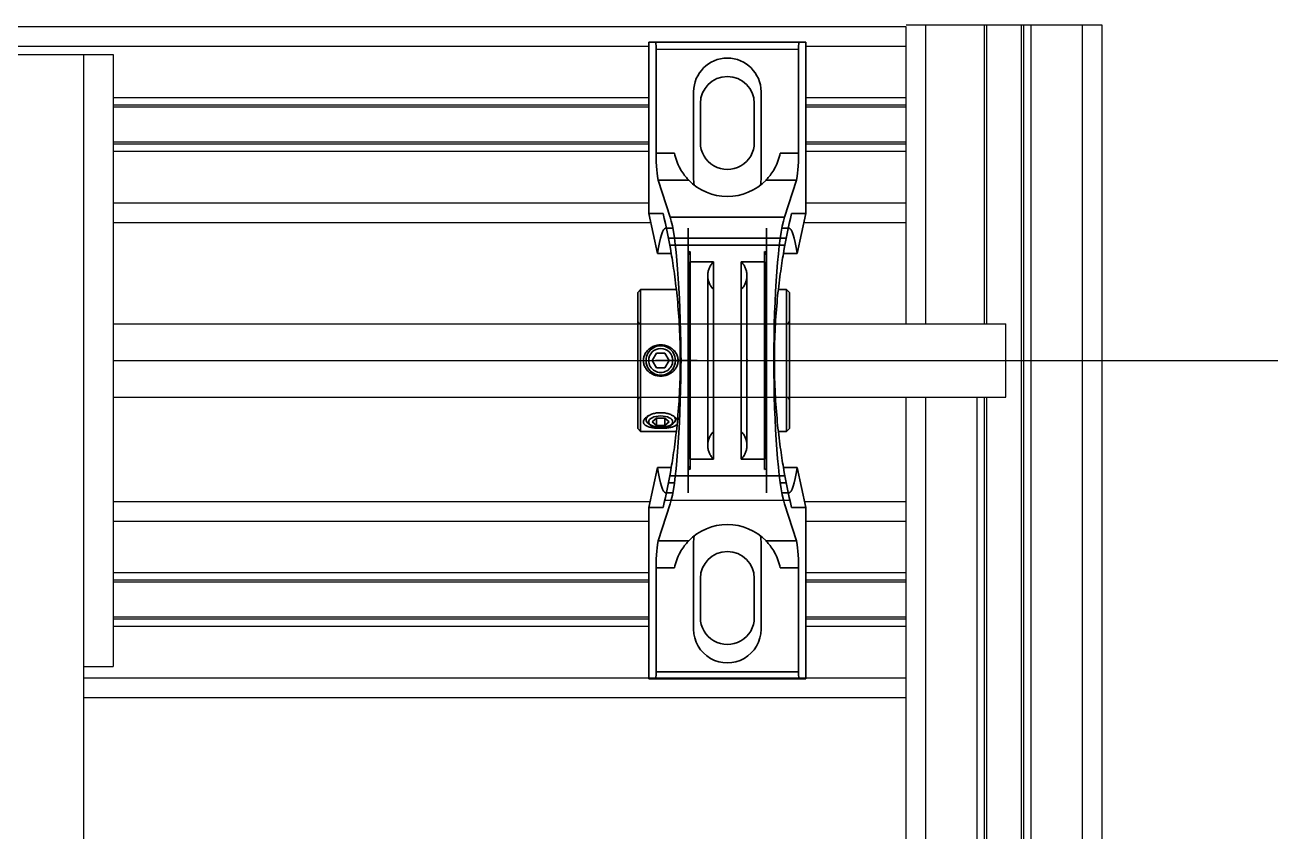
# Model space of a CAD drawing. Header units: millimetres. Extents: x -29 to 3384, y -388 to 1226.
# Drawn here: x 1629 to 1884.7, y 864.4 to 1029.2 of the extents above; entities that cross this region are included whole.
import ezdxf

# ---------------------------------------------------------------- set-up
doc = ezdxf.new("R2010")
doc.units = ezdxf.units.MM
doc.linetypes.add('phl_thick', pattern=[0])
doc.layers.add('Kontury', color=7, linetype='Continuous', lineweight=35)
doc.layers.add('projection', color=7, linetype='Continuous')

msp = doc.modelspace()

# ---------------------------------------------------------------- linework, layer by layer
for p, q in [((1808.83365, 1028.81016), (1592.99575, 1028.81016)), ((1848.83365, 1029.16563), (1808.83365, 1029.16563)), ((1808.83365, 968.17802), (1808.83365, 1028.81016)), ((1812.83365, 968.17802), (1812.83365, 1029.16563)), ((1824.83365, 968.17802), (1824.83365, 1029.16563)), ((1825.27604, 968.17802), (1825.27604, 1029.16563)), ((1832.39126, 953.17802), (1832.39126, 1029.16563)), ((1832.83365, 953.17802), (1832.83365, 1029.16563)), ((1834.33365, 953.17802), (1834.33365, 1029.16563)), ((1756.32235, 1024.81016), (1592.99575, 1024.81016)), ((1618.95841, 1023.17802), (1632.95841, 1023.17802)), ((1624.95841, 1023.17802), (1640.95841, 1023.17802)), ((1632.95841, 1023.17802), (1646.95841, 1023.17802)), ((1640.95841, 751.11802), (1640.95841, 1023.17802)), ((1646.95841, 1023.17802), (1646.95841, 898.17802)), ((1757.79501, 1024.21565), (1786.8497, 1024.21565)), ((1808.83365, 1024.81016), (1788.32235, 1024.81016)), ((1756.32235, 1014.31016), (1646.95841, 1014.31016)), ((1808.83365, 1014.31016), (1788.32235, 1014.31016)), ((1756.32235, 1012.81016), (1646.95841, 1012.81016)), ((1756.32235, 1012.36777), (1646.95841, 1012.36777)), ((1808.83365, 1012.81016), (1788.32235, 1012.81016)), ((1808.83365, 1012.36777), (1788.32235, 1012.36777)), ((1756.32235, 1005.25255), (1646.95841, 1005.25255)), ((1808.83365, 1005.25255), (1788.32235, 1005.25255)), ((1756.32235, 1004.81016), (1646.95841, 1004.81016)), ((1756.32235, 1003.31016), (1646.95841, 1003.31016)), ((1808.83365, 1004.81016), (1788.32235, 1004.81016)), ((1808.83365, 1003.31016), (1788.32235, 1003.31016)), ((1756.32235, 992.81016), (1646.95841, 992.81016)), ((1808.83365, 992.81016), (1788.32235, 992.81016)), ((1756.72721, 988.81016), (1646.95841, 988.81016)), ((1808.83365, 988.81016), (1787.91749, 988.81016)), ((1646.95841, 968.17802), (1829.18911, 968.17802)), ((1829.18911, 953.17802), (1829.18911, 968.17802)), ((1646.95841, 960.67802), (1884.72175, 960.67802)), ((1646.95841, 953.17802), (1829.18911, 953.17802)), ((1808.83365, 829.78623), (1808.83365, 953.17802)), ((1756.57208, 931.81016), (1646.95841, 931.81016)), ((1808.83365, 931.81016), (1788.07262, 931.81016)), ((1756.32235, 927.81016), (1646.95841, 927.81016)), ((1808.83365, 927.81016), (1788.32235, 927.81016)), ((1756.32235, 917.31016), (1646.95841, 917.31016)), ((1756.32235, 915.81016), (1646.95841, 915.81016)), ((1808.83365, 917.31016), (1788.32235, 917.31016)), ((1808.83365, 915.81016), (1788.32235, 915.81016)), ((1756.32235, 915.36777), (1646.95841, 915.36777)), ((1808.83365, 915.36777), (1788.32235, 915.36777)), ((1756.32235, 908.25255), (1646.95841, 908.25255)), ((1808.83365, 908.25255), (1788.32235, 908.25255)), ((1756.32235, 907.81016), (1646.95841, 907.81016)), ((1756.32235, 906.31016), (1646.95841, 906.31016)), ((1808.83365, 907.81016), (1788.32235, 907.81016)), ((1808.83365, 906.31016), (1788.32235, 906.31016)), ((1640.95841, 898.17802), (1646.95841, 898.17802)), ((1808.83365, 895.81016), (1640.95841, 895.81016)), ((1808.83365, 891.81016), (1640.95841, 891.81016))]:
    msp.add_line(p, q)
at = {"layer": 'Kontury'}
for p, q in [((1757.64774, 1025.66565), (1756.32235, 1025.66565)), ((1756.32235, 990.66565), (1756.32235, 1025.66565)), ((1786.99696, 1025.66565), (1757.64774, 1025.66565)), ((1788.32235, 1025.66565), (1786.99696, 1025.66565)), ((1788.32235, 1025.66565), (1788.32235, 990.66565)), ((1757.79501, 1003.03585), (1757.79501, 1024.21565)), ((1786.8497, 1024.21565), (1786.8497, 1003.03585)), ((1765.44735, 1015.54065), (1765.44735, 1015.54065)), ((1765.44735, 997.54065), (1765.44735, 1015.54065)), ((1779.19735, 1015.54065), (1779.19735, 1015.54065)), ((1779.19735, 997.54065), (1779.19735, 1015.54065)), ((1766.82235, 1005.16565), (1766.82235, 1013.16565)), ((1766.82235, 1013.16565), (1766.82235, 1013.16565)), ((1777.82235, 1013.16565), (1777.82235, 1005.16565)), ((1777.82235, 1013.16565), (1777.82235, 1013.16565)), ((1766.82235, 1005.16565), (1766.82235, 1005.16565)), ((1777.82235, 1005.16565), (1777.82235, 1005.16565)), ((1761.53051, 1003.03585), (1757.79501, 1003.03585)), ((1761.62099, 1002.62022), (1761.53051, 1003.03585)), ((1761.72861, 1002.20401), (1761.62099, 1002.62022)), ((1783.02371, 1002.62022), (1782.91609, 1002.20401)), ((1783.1142, 1003.03585), (1783.02371, 1002.62022)), ((1786.8497, 1003.03585), (1783.1142, 1003.03585)), ((1761.85278, 1001.79103), (1761.72861, 1002.20401)), ((1761.99258, 1001.38489), (1761.85278, 1001.79103)), ((1762.14627, 1000.98876), (1761.99258, 1001.38489)), ((1762.31202, 1000.60571), (1762.14627, 1000.98876)), ((1762.48777, 1000.23822), (1762.31202, 1000.60571)), ((1762.67089, 999.88847), (1762.48777, 1000.23822)), ((1782.15694, 1000.23822), (1781.97382, 999.88847)), ((1782.33268, 1000.60571), (1782.15694, 1000.23822)), ((1782.49843, 1000.98876), (1782.33268, 1000.60571)), ((1782.65212, 1001.38489), (1782.49843, 1000.98876)), ((1782.79192, 1001.79103), (1782.65212, 1001.38489)), ((1782.91609, 1002.20401), (1782.79192, 1001.79103)), ((1760.64197, 989.94476), (1758.20694, 997.50429)), ((1764.42909, 997.50429), (1758.20694, 997.50429)), ((1762.85866, 999.55864), (1762.67089, 999.88847)), ((1763.04813, 999.25059), (1762.85866, 999.55864)), ((1763.23612, 998.96563), (1763.04813, 999.25059)), ((1763.42163, 998.70213), (1763.23612, 998.96563)), ((1763.60868, 998.4522), (1763.42163, 998.70213)), ((1763.79382, 998.21841), (1763.60868, 998.4522)), ((1763.9729, 998.00423), (1763.79382, 998.21841)), ((1764.14143, 997.81228), (1763.9729, 998.00423)), ((1764.29493, 997.64498), (1764.14143, 997.81228)), ((1764.42901, 997.50435), (1764.29493, 997.64498)), ((1765.44735, 997.54065), (1765.44735, 997.54065)), ((1779.19735, 997.54065), (1779.19735, 997.54065)), ((1780.34978, 997.64498), (1780.21561, 997.50429)), ((1786.43777, 997.50429), (1780.21561, 997.50429)), ((1780.50327, 997.81228), (1780.34978, 997.64498)), ((1780.67181, 998.00419), (1780.50327, 997.81228)), ((1780.85088, 998.21841), (1780.67181, 998.00419)), ((1781.03602, 998.4522), (1780.85088, 998.21841)), ((1781.22308, 998.70213), (1781.03602, 998.4522)), ((1781.40858, 998.96563), (1781.22308, 998.70213)), ((1781.59658, 999.25059), (1781.40858, 998.96563)), ((1781.78604, 999.55864), (1781.59658, 999.25059)), ((1781.97382, 999.88847), (1781.78604, 999.55864)), ((1786.43777, 997.50429), (1784.00273, 989.94476)), ((1756.32235, 990.66565), (1758.09628, 982.53565)), ((1759.21346, 990.66565), (1756.32235, 990.66565)), ((1784.00273, 989.94476), (1760.64197, 989.94476)), ((1788.32235, 990.66565), (1785.43125, 990.66565)), ((1786.54842, 982.53565), (1788.32235, 990.66565)), ((1759.70438, 987.66565), (1761.18834, 987.66565)), ((1764.32235, 987.66565), (1764.32235, 933.66565)), ((1780.32235, 933.66565), (1780.32235, 987.66565)), ((1783.45636, 987.66565), (1784.94032, 987.66565)), ((1784.34884, 985.66565), (1760.29586, 985.66565)), ((1760.86954, 982.53565), (1758.09628, 982.53565)), ((1784.07323, 984.21565), (1760.57147, 984.21565)), ((1760.94962, 982.06116), (1760.86954, 982.53563)), ((1764.71312, 938.43168), (1764.71312, 982.89963)), ((1764.71312, 938.43168), (1764.71312, 982.89963)), ((1779.93158, 938.43168), (1779.93158, 982.89963)), ((1779.93158, 982.89963), (1779.93158, 938.43168)), ((1783.77516, 982.53563), (1783.69509, 982.06116)), ((1786.54842, 982.53565), (1783.77516, 982.53565)), ((1761.0304, 981.57129), (1760.94962, 982.06116)), ((1761.11152, 981.06716), (1761.0304, 981.57129)), ((1761.19262, 980.55001), (1761.11152, 981.06716)), ((1761.27336, 980.0212), (1761.19262, 980.55001)), ((1761.3536, 979.48059), (1761.27336, 980.0212)), ((1764.32235, 960.66565), (1764.32235, 981.71203)), ((1764.57235, 980.82251), (1769.49392, 980.82251)), ((1764.57235, 940.5088), (1764.57235, 980.82251)), ((1768.66318, 979.60976), (1768.59246, 979.43905)), ((1768.7417, 979.77703), (1768.66318, 979.60976)), ((1768.82786, 979.9405), (1768.7417, 979.77703)), ((1768.92148, 980.09981), (1768.82786, 979.9405)), ((1769.02236, 980.25462), (1768.92148, 980.09981)), ((1769.13028, 980.40462), (1769.02236, 980.25462)), ((1769.24502, 980.54947), (1769.13028, 980.40462)), ((1769.36632, 980.68886), (1769.24502, 980.54947)), ((1769.49392, 980.82251), (1769.36632, 980.68886)), ((1769.49392, 940.5088), (1769.49392, 980.82251)), ((1769.49392, 940.5088), (1769.49392, 980.82251)), ((1775.15078, 980.82251), (1775.15078, 940.5088)), ((1775.15078, 980.82251), (1780.07235, 980.82251)), ((1775.27839, 980.68886), (1775.15078, 980.82251)), ((1775.15078, 940.5088), (1775.15078, 980.82251)), ((1775.39969, 980.54947), (1775.27839, 980.68886)), ((1775.51442, 980.40462), (1775.39969, 980.54947)), ((1775.62234, 980.25462), (1775.51442, 980.40462)), ((1775.72322, 980.09981), (1775.62234, 980.25462)), ((1775.81684, 979.9405), (1775.72322, 980.09981)), ((1775.903, 979.77703), (1775.81684, 979.9405)), ((1775.98153, 979.60976), (1775.903, 979.77703)), ((1776.05224, 979.43905), (1775.98153, 979.60976)), ((1780.07235, 980.82251), (1780.07235, 940.5088)), ((1780.32235, 981.71203), (1780.32235, 960.66565)), ((1783.37134, 980.0212), (1783.2911, 979.48059)), ((1783.45208, 980.55001), (1783.37134, 980.0212)), ((1783.53319, 981.06716), (1783.45208, 980.55001)), ((1783.61431, 981.57129), (1783.53319, 981.06716)), ((1783.69509, 982.06116), (1783.61431, 981.57129)), ((1761.43425, 978.92072), (1761.3536, 979.48059)), ((1761.51515, 978.34088), (1761.43425, 978.92072)), ((1761.59597, 977.74166), (1761.51515, 978.34088)), ((1761.67634, 977.12374), (1761.59597, 977.74166)), ((1761.7559, 976.48789), (1761.67634, 977.12374)), ((1768.32662, 978.17881), (1768.32235, 977.99408)), ((1768.32235, 977.99408), (1768.32662, 977.80935)), ((1768.32235, 977.99408), (1768.32235, 943.33723)), ((1768.32235, 977.99408), (1768.32235, 943.33723)), ((1768.33941, 978.36315), (1768.32662, 978.17881)), ((1768.32662, 977.80935), (1768.33941, 977.62501)), ((1768.36071, 978.5467), (1768.33941, 978.36315)), ((1768.33941, 977.62501), (1768.36071, 977.44146)), ((1768.39046, 978.72908), (1768.36071, 978.5467)), ((1768.36071, 977.44146), (1768.39046, 977.25908)), ((1768.4286, 978.90988), (1768.39046, 978.72908)), ((1768.39046, 977.25908), (1768.4286, 977.07828)), ((1768.47505, 979.08873), (1768.4286, 978.90988)), ((1768.4286, 977.07828), (1768.47505, 976.89943)), ((1768.52971, 979.26524), (1768.47505, 979.08873)), ((1768.59246, 979.43905), (1768.52971, 979.26524)), ((1776.11499, 979.26524), (1776.05224, 979.43905)), ((1776.16965, 979.08873), (1776.11499, 979.26524)), ((1776.2161, 978.90988), (1776.16965, 979.08873)), ((1776.16965, 976.89943), (1776.2161, 977.07828)), ((1776.25424, 978.72908), (1776.2161, 978.90988)), ((1776.2161, 977.07828), (1776.25424, 977.25908)), ((1776.28399, 978.5467), (1776.25424, 978.72908)), ((1776.25424, 977.25908), (1776.28399, 977.44146)), ((1776.30529, 978.36315), (1776.28399, 978.5467)), ((1776.28399, 977.44146), (1776.30529, 977.62501)), ((1776.31808, 978.17881), (1776.30529, 978.36315)), ((1776.30529, 977.62501), (1776.31808, 977.80935)), ((1776.32235, 977.99408), (1776.31808, 978.17881)), ((1776.31808, 977.80935), (1776.32235, 977.99408)), ((1776.32235, 943.33723), (1776.32235, 977.99408)), ((1776.32235, 977.99408), (1776.32235, 943.33723)), ((1782.96836, 977.12374), (1782.88881, 976.48789)), ((1783.04873, 977.74166), (1782.96836, 977.12374)), ((1783.12955, 978.34088), (1783.04873, 977.74166)), ((1783.21045, 978.92072), (1783.12955, 978.34088)), ((1783.2911, 979.48059), (1783.21045, 978.92072)), ((1754.62235, 975.16565), (1754.02235, 974.56565)), ((1754.02235, 960.66565), (1754.02235, 974.56565)), ((1754.62235, 960.66565), (1754.62235, 975.16565)), ((1762.01758, 975.16565), (1754.62235, 975.16565)), ((1761.83429, 975.83493), (1761.7559, 976.48789)), ((1761.91116, 975.16565), (1761.83429, 975.83493)), ((1761.98287, 974.51184), (1761.91116, 975.16565)), ((1762.05259, 973.84481), (1761.98287, 974.51184)), ((1768.47505, 976.89943), (1768.52971, 976.72291)), ((1768.52971, 976.72291), (1768.59246, 976.54911)), ((1768.59246, 976.54911), (1768.66318, 976.3784)), ((1768.66318, 976.3784), (1768.7417, 976.21113)), ((1768.7417, 976.21113), (1768.82786, 976.04766)), ((1768.82786, 976.04766), (1768.92148, 975.88835)), ((1768.92148, 975.88835), (1769.02236, 975.73353)), ((1769.02236, 975.73353), (1769.13028, 975.58354)), ((1769.13028, 975.58354), (1769.24502, 975.43869)), ((1769.24502, 975.43869), (1769.36632, 975.2993)), ((1769.36632, 975.2993), (1769.49392, 975.16565)), ((1769.49392, 960.66565), (1769.49392, 975.16565)), ((1769.49392, 975.16565), (1769.49392, 960.66565)), ((1775.15078, 975.16565), (1775.27839, 975.2993)), ((1775.15078, 975.16565), (1775.15078, 960.66565)), ((1775.15078, 960.66565), (1775.15078, 975.16565)), ((1775.27839, 975.2993), (1775.39969, 975.43869)), ((1775.39969, 975.43869), (1775.51442, 975.58354)), ((1775.51442, 975.58354), (1775.62234, 975.73353)), ((1775.62234, 975.73353), (1775.72322, 975.88835)), ((1775.72322, 975.88835), (1775.81684, 976.04766)), ((1775.81684, 976.04766), (1775.903, 976.21113)), ((1775.903, 976.21113), (1775.98153, 976.3784)), ((1775.98153, 976.3784), (1776.05224, 976.54911)), ((1776.05224, 976.54911), (1776.11499, 976.72291)), ((1776.11499, 976.72291), (1776.16965, 976.89943)), ((1782.66183, 974.51184), (1782.59212, 973.84481)), ((1784.42235, 975.16565), (1782.62712, 975.16565)), ((1782.73354, 975.16565), (1782.66183, 974.51184)), ((1782.81041, 975.83493), (1782.73354, 975.16565)), ((1782.88881, 976.48789), (1782.81041, 975.83493)), ((1784.42235, 960.66565), (1784.42235, 975.16565)), ((1784.42235, 975.16565), (1784.42235, 960.66565)), ((1785.02235, 974.56565), (1784.42235, 975.16565)), ((1785.02235, 960.66565), (1785.02235, 974.56565)), ((1762.12002, 973.16539), (1762.05259, 973.84481)), ((1762.18489, 972.4745), (1762.12002, 973.16539)), ((1762.24696, 971.77309), (1762.18489, 972.4745)), ((1768.31388, 972.17291), (1768.31759, 972.191)), ((1768.31774, 972.29563), (1768.31415, 972.31274)), ((1768.31759, 972.191), (1768.32024, 972.20898)), ((1768.3203, 972.27843), (1768.31774, 972.29563)), ((1768.32024, 972.20898), (1768.32182, 972.22674)), ((1768.32184, 972.26126), (1768.3203, 972.27843)), ((1768.32182, 972.22674), (1768.32235, 972.24419)), ((1768.32235, 972.24419), (1768.32184, 972.26126)), ((1768.32235, 972.24419), (1768.32235, 970.74408)), ((1782.45981, 972.4745), (1782.39775, 971.77309)), ((1782.52468, 973.16539), (1782.45981, 972.4745)), ((1782.59212, 973.84481), (1782.52468, 973.16539)), ((1762.30597, 971.06211), (1762.24696, 971.77309)), ((1762.36169, 970.3424), (1762.30597, 971.06211)), ((1762.41395, 969.61476), (1762.36169, 970.3424)), ((1762.46255, 968.88026), (1762.41395, 969.61476)), ((1768.30174, 970.63422), (1768.2954, 970.61882)), ((1768.29979, 970.85851), (1768.30579, 970.84236)), ((1768.30723, 970.64982), (1768.30174, 970.63422)), ((1768.30579, 970.84236), (1768.31087, 970.82602)), ((1768.31186, 970.66556), (1768.30723, 970.64982)), ((1768.31087, 970.82602), (1768.31501, 970.80957)), ((1768.31565, 970.68137), (1768.31186, 970.66556)), ((1768.31501, 970.80957), (1768.31823, 970.79307)), ((1768.31859, 970.69719), (1768.31565, 970.68137)), ((1768.31823, 970.79307), (1768.32052, 970.77661)), ((1768.32068, 970.71296), (1768.31859, 970.69719)), ((1768.32052, 970.77661), (1768.32189, 970.76026)), ((1768.32193, 970.72861), (1768.32068, 970.71296)), ((1768.32189, 970.76026), (1768.32235, 970.74408)), ((1768.32235, 970.74408), (1768.32193, 970.72861)), ((1782.23075, 969.61476), (1782.18215, 968.88026)), ((1782.28301, 970.3424), (1782.23075, 969.61476)), ((1782.33874, 971.06211), (1782.28301, 970.3424)), ((1782.39775, 971.77309), (1782.33874, 971.06211)), ((1754.62235, 960.66565), (1754.62235, 968.16565)), ((1754.62235, 968.16565), (1754.62235, 960.66565)), ((1762.50731, 968.13995), (1762.46255, 968.88026)), ((1762.54806, 967.39491), (1762.50731, 968.13995)), ((1762.5847, 966.64627), (1762.54806, 967.39491)), ((1782.09664, 967.39491), (1782.06, 966.64627)), ((1782.1374, 968.13995), (1782.09664, 967.39491)), ((1782.18215, 968.88026), (1782.1374, 968.13995)), ((1784.42235, 968.16565), (1784.42235, 960.66565)), ((1784.42235, 960.66565), (1784.42235, 968.16565)), ((1762.61712, 965.89518), (1762.5847, 966.64627)), ((1762.64523, 965.14274), (1762.61712, 965.89518)), ((1762.66898, 964.3901), (1762.64523, 965.14274)), ((1762.68835, 963.63845), (1762.66898, 964.3901)), ((1781.97572, 964.3901), (1781.95635, 963.63845)), ((1781.99947, 965.14274), (1781.97572, 964.3901)), ((1782.02758, 965.89518), (1781.99947, 965.14274)), ((1782.06, 966.64627), (1782.02758, 965.89518)), ((1755.30694, 961.50451), (1755.37793, 961.70957)), ((1755.37793, 961.70957), (1755.46391, 961.90955)), ((1755.46391, 961.90955), (1755.56426, 962.10299)), ((1755.56426, 962.10299), (1755.67795, 962.28877)), ((1755.67795, 962.28877), (1755.80372, 962.4657)), ((1755.80372, 962.4657), (1755.94025, 962.6326)), ((1755.94025, 962.6326), (1756.08588, 962.78858)), ((1756.08588, 962.78858), (1756.23873, 962.93293)), ((1756.23873, 962.93293), (1756.39821, 963.06602)), ((1756.39821, 963.06602), (1756.56831, 963.19139)), ((1756.56831, 963.19139), (1756.74858, 963.3083)), ((1756.74858, 963.3083), (1756.93796, 963.41553)), ((1756.93796, 963.41553), (1757.13522, 963.51214)), ((1756.9903, 960.66565), (1757.85633, 962.16565)), ((1757.13522, 963.51214), (1757.33899, 963.59742)), ((1757.33899, 963.59742), (1757.54792, 963.67073)), ((1757.54792, 963.67073), (1757.76066, 963.7317)), ((1757.76066, 963.7317), (1757.97563, 963.78018)), ((1757.85633, 962.16565), (1757.85633, 962.16565)), ((1757.85633, 962.16565), (1759.58838, 962.16565)), ((1757.97563, 963.78018), (1758.19127, 963.81605)), ((1758.19127, 963.81605), (1758.40592, 963.83949)), ((1758.40592, 963.83949), (1758.6179, 963.85097)), ((1758.6179, 963.85097), (1758.82681, 963.85097)), ((1758.82681, 963.85097), (1759.03878, 963.83949)), ((1759.03878, 963.83949), (1759.25344, 963.81605)), ((1759.25344, 963.81605), (1759.46907, 963.78018)), ((1759.46907, 963.78018), (1759.68404, 963.7317)), ((1759.58838, 962.16565), (1759.58838, 962.16565)), ((1759.58838, 962.16565), (1760.4544, 960.66565)), ((1759.68404, 963.7317), (1759.89678, 963.67073)), ((1759.89678, 963.67073), (1760.10571, 963.59742)), ((1760.10571, 963.59742), (1760.30948, 963.51214)), ((1760.30948, 963.51214), (1760.50674, 963.41553)), ((1760.50674, 963.41553), (1760.69612, 963.3083)), ((1760.69612, 963.3083), (1760.87639, 963.19139)), ((1760.87639, 963.19139), (1761.04649, 963.06602)), ((1761.04649, 963.06602), (1761.20598, 962.93293)), ((1761.20598, 962.93293), (1761.35882, 962.78858)), ((1761.35882, 962.78858), (1761.50445, 962.6326)), ((1761.50445, 962.6326), (1761.64098, 962.4657)), ((1761.64098, 962.4657), (1761.76675, 962.28877)), ((1761.76675, 962.28877), (1761.88045, 962.10299)), ((1761.88045, 962.10299), (1761.98079, 961.90955)), ((1761.98079, 961.90955), (1762.06678, 961.70957)), ((1762.06678, 961.70957), (1762.13776, 961.50451)), ((1762.70334, 962.88897), (1762.68835, 963.63845)), ((1762.71395, 962.14288), (1762.70334, 962.88897)), ((1762.72026, 961.40136), (1762.71395, 962.14288)), ((1762.81984, 961.89861), (1762.83577, 961.69171)), ((1762.83577, 961.69171), (1762.84917, 961.48529)), ((1781.93075, 962.14288), (1781.92444, 961.40136)), ((1781.94137, 962.88897), (1781.93075, 962.14288)), ((1781.95635, 963.63845), (1781.94137, 962.88897)), ((1754.02235, 946.76565), (1754.02235, 960.66565)), ((1754.62235, 960.66565), (1754.62235, 953.16565)), ((1754.62235, 960.66565), (1754.62235, 946.16565)), ((1754.62235, 946.16565), (1754.62235, 960.66565)), ((1754.62235, 960.66565), (1754.62235, 953.16565)), ((1755.1811, 960.66565), (1755.18885, 960.87472)), ((1755.18854, 960.46078), (1755.1811, 960.66565)), ((1755.21101, 960.25434), (1755.18854, 960.46078)), ((1755.18885, 960.87472), (1755.21225, 961.08541)), ((1755.24875, 960.04798), (1755.21101, 960.25434)), ((1755.21225, 961.08541), (1755.25157, 961.29592)), ((1755.30193, 959.84338), (1755.24875, 960.04798)), ((1755.25157, 961.29592), (1755.30694, 961.50451)), ((1755.37014, 959.64204), (1755.30193, 959.84338)), ((1755.45282, 959.44543), (1755.37014, 959.64204)), ((1755.54938, 959.25496), (1755.45282, 959.44543)), ((1755.65892, 959.07169), (1755.54938, 959.25496)), ((1756.9903, 960.66565), (1756.9903, 960.66565)), ((1757.85633, 959.16565), (1756.9903, 960.66565)), ((1766.15711, 960.66565), (1757.67088, 960.66565)), ((1757.85633, 959.16565), (1757.85633, 959.16565)), ((1759.58838, 959.16565), (1757.85633, 959.16565)), ((1760.4544, 960.66565), (1759.58838, 959.16565)), ((1759.58838, 959.16565), (1759.58838, 959.16565)), ((1760.4544, 960.66565), (1760.4544, 960.66565)), ((1761.89533, 959.25496), (1761.78579, 959.07169)), ((1761.99188, 959.44543), (1761.89533, 959.25496)), ((1762.07456, 959.64204), (1761.99188, 959.44543)), ((1762.14278, 959.84338), (1762.07456, 959.64204)), ((1762.13776, 961.50451), (1762.19314, 961.29592)), ((1762.19595, 960.04798), (1762.14278, 959.84338)), ((1762.19314, 961.29592), (1762.23245, 961.08541)), ((1762.23369, 960.25434), (1762.19595, 960.04798)), ((1762.23245, 961.08541), (1762.25586, 960.87472)), ((1762.25616, 960.46078), (1762.23369, 960.25434)), ((1762.25586, 960.87472), (1762.2636, 960.66565)), ((1762.2636, 960.66565), (1762.25616, 960.46078)), ((1762.70334, 958.44233), (1762.71395, 959.18843)), ((1762.71395, 959.18843), (1762.72026, 959.92994)), ((1762.72235, 960.66565), (1762.72026, 961.40136)), ((1762.72026, 959.92994), (1762.72235, 960.66565)), ((1762.83577, 959.63959), (1762.81958, 959.43272)), ((1762.84898, 959.84603), (1762.83577, 959.63959)), ((1762.85936, 960.05193), (1762.84898, 959.84603)), ((1762.84917, 961.48529), (1762.85936, 961.27937)), ((1762.85936, 961.27937), (1762.8666, 961.07407)), ((1762.8666, 960.25724), (1762.85936, 960.05193)), ((1762.8666, 961.07407), (1762.8709, 960.86947)), ((1762.8709, 960.46184), (1762.8666, 960.25724)), ((1762.8709, 960.86947), (1762.87235, 960.66565)), ((1762.87235, 960.66565), (1762.8709, 960.46184)), ((1764.32235, 939.61927), (1764.32235, 960.66565)), ((1769.49392, 960.66565), (1769.49392, 946.16565)), ((1769.49392, 946.16565), (1769.49392, 960.66565)), ((1775.15078, 960.66565), (1775.15078, 946.16565)), ((1775.15078, 946.16565), (1775.15078, 960.66565)), ((1776.32235, 960.66565), (1776.32286, 960.68542)), ((1776.32288, 960.64556), (1776.32235, 960.66565)), ((1776.32286, 960.68542), (1776.3244, 960.70542)), ((1776.32447, 960.62523), (1776.32288, 960.64556)), ((1776.3244, 960.70542), (1776.32696, 960.72555)), ((1776.32711, 960.60476), (1776.32447, 960.62523)), ((1776.32696, 960.72555), (1776.33056, 960.74571)), ((1776.33083, 960.58427), (1776.32711, 960.60476)), ((1776.33056, 960.74571), (1776.33518, 960.7658)), ((1776.33561, 960.56386), (1776.33083, 960.58427)), ((1776.33518, 960.7658), (1776.34085, 960.78572)), ((1776.34146, 960.54364), (1776.33561, 960.56386)), ((1776.34085, 960.78572), (1776.34755, 960.80536)), ((1776.34839, 960.52371), (1776.34146, 960.54364)), ((1776.34755, 960.80536), (1776.3553, 960.82463)), ((1776.3564, 960.50418), (1776.34839, 960.52371)), ((1776.3553, 960.82463), (1776.36407, 960.84343)), ((1776.36544, 960.48515), (1776.3564, 960.50418)), ((1780.32235, 960.66565), (1780.32235, 939.61927)), ((1781.92444, 961.40136), (1781.92235, 960.66565)), ((1781.92235, 960.66565), (1781.92444, 959.92994)), ((1781.92444, 959.92994), (1781.93075, 959.18843)), ((1781.93075, 959.18843), (1781.94137, 958.44233)), ((1784.42235, 960.66565), (1784.42235, 953.16565)), ((1784.42235, 960.66565), (1784.42235, 946.16565)), ((1784.42235, 946.16565), (1784.42235, 960.66565)), ((1784.42235, 953.16565), (1784.42235, 960.66565)), ((1785.02235, 946.76565), (1785.02235, 960.66565)), ((1755.78025, 958.89675), (1755.65892, 959.07169)), ((1755.91216, 958.73124), (1755.78025, 958.89675)), ((1756.05316, 958.57607), (1755.91216, 958.73124)), ((1756.20149, 958.43192), (1756.05316, 958.57607)), ((1756.35578, 958.29911), (1756.20149, 958.43192)), ((1756.51962, 958.17422), (1756.35578, 958.29911)), ((1756.6935, 958.05711), (1756.51962, 958.17422)), ((1756.87644, 957.94897), (1756.6935, 958.05711)), ((1757.06735, 957.85078), (1756.87644, 957.94897)), ((1757.26497, 957.76324), (1757.06735, 957.85078)), ((1757.468, 957.68699), (1757.26497, 957.76324)), ((1757.67521, 957.62251), (1757.468, 957.68699)), ((1757.88517, 957.56996), (1757.67521, 957.62251)), ((1758.09641, 957.52948), (1757.88517, 957.56996)), ((1758.30741, 957.50108), (1758.09641, 957.52948)), ((1758.51659, 957.48438), (1758.30741, 957.50108)), ((1758.72235, 957.47892), (1758.51659, 957.48438)), ((1758.92811, 957.48438), (1758.72235, 957.47892)), ((1759.13729, 957.50108), (1758.92811, 957.48438)), ((1759.34829, 957.52948), (1759.13729, 957.50108)), ((1759.55953, 957.56996), (1759.34829, 957.52948)), ((1759.7695, 957.62251), (1759.55953, 957.56996)), ((1759.9767, 957.68699), (1759.7695, 957.62251)), ((1760.17973, 957.76324), (1759.9767, 957.68699)), ((1760.37735, 957.85078), (1760.17973, 957.76324)), ((1760.56827, 957.94897), (1760.37735, 957.85078)), ((1760.75121, 958.05711), (1760.56827, 957.94897)), ((1760.92509, 958.17422), (1760.75121, 958.05711)), ((1761.08893, 958.29911), (1760.92509, 958.17422)), ((1761.24321, 958.43192), (1761.08893, 958.29911)), ((1761.39154, 958.57607), (1761.24321, 958.43192)), ((1761.53254, 958.73124), (1761.39154, 958.57607)), ((1761.66446, 958.89675), (1761.53254, 958.73124)), ((1761.78579, 959.07169), (1761.66446, 958.89675)), ((1762.64523, 956.18857), (1762.66898, 956.94121)), ((1762.66898, 956.94121), (1762.68835, 957.69286)), ((1762.68835, 957.69286), (1762.70334, 958.44233)), ((1781.94137, 958.44233), (1781.95635, 957.69286)), ((1781.95635, 957.69286), (1781.97572, 956.94121)), ((1781.97572, 956.94121), (1781.99947, 956.18857)), ((1762.54806, 953.9364), (1762.5847, 954.68503)), ((1762.5847, 954.68503), (1762.61712, 955.43613)), ((1762.61712, 955.43613), (1762.64523, 956.18857)), ((1781.99947, 956.18857), (1782.02758, 955.43613)), ((1782.02758, 955.43613), (1782.06, 954.68503)), ((1782.06, 954.68503), (1782.09664, 953.9364)), ((1762.36169, 950.98891), (1762.41395, 951.71654)), ((1762.41395, 951.71654), (1762.46255, 952.45104)), ((1762.46255, 952.45104), (1762.50731, 953.19136)), ((1762.50731, 953.19136), (1762.54806, 953.9364)), ((1782.09664, 953.9364), (1782.1374, 953.19136)), ((1782.1374, 953.19136), (1782.18215, 952.45104)), ((1782.18215, 952.45104), (1782.23075, 951.71654)), ((1782.23075, 951.71654), (1782.28301, 950.98891)), ((1755.61619, 948.94092), (1755.50271, 948.82204)), ((1755.74419, 949.05663), (1755.61619, 948.94092)), ((1755.88516, 949.16798), (1755.74419, 949.05663)), ((1756.0373, 949.27383), (1755.88516, 949.16798)), ((1756.27286, 949.44305), (1755.94072, 949.20819)), ((1756.18609, 949.36606), (1756.0373, 949.27383)), ((1756.34092, 949.45215), (1756.18609, 949.36606)), ((1756.50508, 949.53394), (1756.34092, 949.45215)), ((1756.67953, 949.61159), (1756.50508, 949.53394)), ((1756.86325, 949.68413), (1756.67953, 949.61159)), ((1757.05517, 949.75068), (1756.86325, 949.68413)), ((1757.25397, 949.81057), (1757.05517, 949.75068)), ((1757.45835, 949.86316), (1757.25397, 949.81057)), ((1757.66702, 949.90794), (1757.45835, 949.86316)), ((1757.87856, 949.94464), (1757.66702, 949.90794)), ((1758.09144, 949.97305), (1757.87856, 949.94464)), ((1758.30411, 949.99303), (1758.09144, 949.97305)), ((1758.51496, 950.00481), (1758.30411, 949.99303)), ((1758.72235, 950.00867), (1758.51496, 950.00481)), ((1758.92974, 950.00481), (1758.72235, 950.00867)), ((1759.14059, 949.99303), (1758.92974, 950.00481)), ((1759.35326, 949.97305), (1759.14059, 949.99303)), ((1759.56614, 949.94464), (1759.35326, 949.97305)), ((1759.77768, 949.90794), (1759.56614, 949.94464)), ((1759.98635, 949.86316), (1759.77768, 949.90794)), ((1760.19073, 949.81057), (1759.98635, 949.86316)), ((1760.38953, 949.75068), (1760.19073, 949.81057)), ((1760.58145, 949.68413), (1760.38953, 949.75068)), ((1760.76518, 949.61159), (1760.58145, 949.68413)), ((1760.93963, 949.53394), (1760.76518, 949.61159)), ((1761.10379, 949.45215), (1760.93963, 949.53394)), ((1761.25862, 949.36606), (1761.10379, 949.45215)), ((1761.40741, 949.27383), (1761.25862, 949.36606)), ((1761.55954, 949.16798), (1761.40741, 949.27383)), ((1761.70051, 949.05663), (1761.55954, 949.16798)), ((1761.82851, 948.94092), (1761.70051, 949.05663)), ((1761.94199, 948.82204), (1761.82851, 948.94092)), ((1762.18489, 948.85681), (1762.24696, 949.55822)), ((1762.24696, 949.55822), (1762.30597, 950.26919)), ((1762.30597, 950.26919), (1762.36169, 950.98891)), ((1782.28301, 950.98891), (1782.33874, 950.26919)), ((1782.33874, 950.26919), (1782.39775, 949.55822)), ((1782.39775, 949.55822), (1782.45981, 948.85681)), ((1754.02235, 946.76565), (1754.62235, 946.16565)), ((1755.18993, 948.22139), (1755.1811, 948.10828)), ((1755.1811, 948.10828), (1755.18885, 948.00507)), ((1755.18885, 948.00507), (1755.21225, 947.90369)), ((1755.21661, 948.33835), (1755.18993, 948.22139)), ((1755.21225, 947.90369), (1755.25157, 947.80502)), ((1755.26145, 948.45808), (1755.21661, 948.33835)), ((1755.25157, 947.80502), (1755.30694, 947.7099)), ((1755.32452, 948.57942), (1755.26145, 948.45808)), ((1755.30694, 947.7099), (1755.37793, 947.61893)), ((1755.40519, 948.70116), (1755.32452, 948.57942)), ((1755.37793, 947.61893), (1755.46391, 947.53263)), ((1755.50271, 948.82204), (1755.40519, 948.70116)), ((1755.46391, 947.53263), (1755.56426, 947.45147)), ((1755.56426, 947.45147), (1755.67795, 947.37566)), ((1755.67795, 947.37566), (1755.80372, 947.3054)), ((1755.80372, 947.3054), (1755.94025, 947.24089)), ((1755.94025, 947.24089), (1756.08588, 947.18214)), ((1756.08588, 947.18214), (1756.23873, 947.12911)), ((1756.23873, 947.12911), (1756.39821, 947.08136)), ((1756.27286, 947.711), (1756.71479, 947.3985)), ((1756.39821, 947.08136), (1756.56831, 947.03739)), ((1756.56831, 947.03739), (1756.74858, 946.99727)), ((1756.74858, 946.99727), (1756.93796, 946.96123)), ((1756.93796, 946.96123), (1757.13522, 946.92938)), ((1757.85633, 948.85828), (1756.9903, 948.10828)), ((1756.9903, 948.10828), (1757.85633, 947.35828)), ((1757.13522, 946.92938), (1757.33899, 946.90176)), ((1757.33899, 946.90176), (1757.54792, 946.87838)), ((1757.54792, 946.87838), (1757.76066, 946.8592)), ((1757.76066, 946.8592), (1757.97563, 946.84412)), ((1757.85633, 948.87383), (1757.85633, 947.35828)), ((1759.58838, 948.87383), (1757.85633, 948.87383)), ((1759.58838, 948.85828), (1757.85633, 948.85828)), ((1757.85633, 947.35828), (1759.58838, 947.35828)), ((1757.97563, 946.84412), (1758.19127, 946.83305)), ((1758.19127, 946.83305), (1758.40592, 946.82587)), ((1758.40592, 946.82587), (1758.6179, 946.82237)), ((1758.6179, 946.82237), (1758.82681, 946.82237)), ((1758.82681, 946.82237), (1759.03878, 946.82587)), ((1759.03878, 946.82587), (1759.25344, 946.83305)), ((1759.25344, 946.83305), (1759.46907, 946.84412)), ((1759.46907, 946.84412), (1759.68404, 946.8592)), ((1759.58838, 948.87383), (1759.58838, 947.35828)), ((1760.4544, 948.10828), (1759.58838, 948.85828)), ((1759.58838, 947.35828), (1760.4544, 948.10828)), ((1759.68404, 946.8592), (1759.89678, 946.87838)), ((1759.89678, 946.87838), (1760.10571, 946.90176)), ((1760.10571, 946.90176), (1760.30948, 946.92938)), ((1760.30948, 946.92938), (1760.50674, 946.96123)), ((1760.50674, 946.96123), (1760.69612, 946.99727)), ((1760.69612, 946.99727), (1760.87639, 947.03739)), ((1760.72991, 947.3985), (1761.17184, 947.711)), ((1760.87639, 947.03739), (1761.04649, 947.08136)), ((1761.04649, 947.08136), (1761.20598, 947.12911)), ((1761.20598, 947.12911), (1761.35882, 947.18214)), ((1761.35882, 947.18214), (1761.50445, 947.24089)), ((1761.50445, 947.24089), (1761.64098, 947.3054)), ((1761.64098, 947.3054), (1761.76675, 947.37566)), ((1761.76675, 947.37566), (1761.88045, 947.45147)), ((1761.88045, 947.45147), (1761.98079, 947.53263)), ((1761.91116, 946.16565), (1761.98287, 946.81947)), ((1762.03951, 948.70116), (1761.94199, 948.82204)), ((1761.98079, 947.53263), (1762.06678, 947.61893)), ((1761.98287, 946.81947), (1762.05259, 947.4865)), ((1762.12018, 948.57942), (1762.03951, 948.70116)), ((1762.05259, 947.4865), (1762.12002, 948.16591)), ((1762.12002, 948.16591), (1762.18489, 948.85681)), ((1762.15293, 948.51641), (1762.12018, 948.57942)), ((1775.21566, 947.48409), (1775.01941, 947.4634)), ((1776.41027, 947.47069), (1776.21128, 947.4901)), ((1782.45981, 948.85681), (1782.52468, 948.16591)), ((1782.52468, 948.16591), (1782.59212, 947.4865)), ((1782.59212, 947.4865), (1782.66183, 946.81947)), ((1782.66183, 946.81947), (1782.73354, 946.16565)), ((1784.42235, 946.16565), (1785.02235, 946.76565)), ((1754.62235, 946.16565), (1762.01758, 946.16565)), ((1761.59597, 943.58964), (1761.67634, 944.20757)), ((1761.67634, 944.20757), (1761.7559, 944.84341)), ((1761.7559, 944.84341), (1761.83429, 945.49638)), ((1761.83429, 945.49638), (1761.91116, 946.16565)), ((1768.36071, 943.88985), (1768.33941, 943.7063)), ((1768.39046, 944.07222), (1768.36071, 943.88985)), ((1768.4286, 944.25303), (1768.39046, 944.07222)), ((1768.47505, 944.43188), (1768.4286, 944.25303)), ((1768.52971, 944.60839), (1768.47505, 944.43188)), ((1768.59246, 944.78219), (1768.52971, 944.60839)), ((1768.66318, 944.95291), (1768.59246, 944.78219)), ((1768.7417, 945.12018), (1768.66318, 944.95291)), ((1768.82786, 945.28364), (1768.7417, 945.12018)), ((1768.92148, 945.44295), (1768.82786, 945.28364)), ((1769.02236, 945.59777), (1768.92148, 945.44295)), ((1769.13028, 945.74776), (1769.02236, 945.59777)), ((1769.24502, 945.89261), (1769.13028, 945.74776)), ((1769.36632, 946.03201), (1769.24502, 945.89261)), ((1769.49392, 946.16565), (1769.36632, 946.03201)), ((1775.27839, 946.03201), (1775.15078, 946.16565)), ((1775.39969, 945.89261), (1775.27839, 946.03201)), ((1775.51442, 945.74776), (1775.39969, 945.89261)), ((1775.62234, 945.59777), (1775.51442, 945.74776)), ((1775.72322, 945.44295), (1775.62234, 945.59777)), ((1775.81684, 945.28364), (1775.72322, 945.44295)), ((1775.903, 945.12018), (1775.81684, 945.28364)), ((1775.98153, 944.95291), (1775.903, 945.12018)), ((1776.05224, 944.78219), (1775.98153, 944.95291)), ((1776.11499, 944.60839), (1776.05224, 944.78219)), ((1776.16965, 944.43188), (1776.11499, 944.60839)), ((1776.2161, 944.25303), (1776.16965, 944.43188)), ((1776.25424, 944.07222), (1776.2161, 944.25303)), ((1776.28399, 943.88985), (1776.25424, 944.07222)), ((1776.30529, 943.7063), (1776.28399, 943.88985)), ((1782.62712, 946.16565), (1784.42235, 946.16565)), ((1782.73354, 946.16565), (1782.81041, 945.49638)), ((1782.81041, 945.49638), (1782.88881, 944.84341)), ((1782.88881, 944.84341), (1782.96836, 944.20757)), ((1782.96836, 944.20757), (1783.04873, 943.58964)), ((1761.19262, 940.78129), (1761.27336, 941.3101)), ((1761.27336, 941.3101), (1761.3536, 941.85072)), ((1761.3536, 941.85072), (1761.43425, 942.41058)), ((1761.43425, 942.41058), (1761.51515, 942.99043)), ((1761.51515, 942.99043), (1761.59597, 943.58964)), ((1768.30047, 943.27488), (1768.30629, 943.26555)), ((1768.30723, 943.15522), (1768.30174, 943.14634)), ((1768.30629, 943.26555), (1768.31122, 943.25615)), ((1768.31186, 943.16421), (1768.30723, 943.15522)), ((1768.31122, 943.25615), (1768.31523, 943.2467)), ((1768.31565, 943.17325), (1768.31186, 943.16421)), ((1768.31523, 943.2467), (1768.31835, 943.23725)), ((1768.31859, 943.18232), (1768.31565, 943.17325)), ((1768.31835, 943.23725), (1768.32058, 943.22784)), ((1768.32068, 943.19138), (1768.31859, 943.18232)), ((1768.32058, 943.22784), (1768.32191, 943.21851)), ((1768.32193, 943.20039), (1768.32068, 943.19138)), ((1768.32191, 943.21851), (1768.32235, 943.2093)), ((1768.32235, 943.2093), (1768.32193, 943.20039)), ((1768.32662, 943.52196), (1768.32235, 943.33723)), ((1768.32235, 943.33723), (1768.32662, 943.15249)), ((1768.33941, 943.7063), (1768.32662, 943.52196)), ((1768.32662, 943.15249), (1768.33941, 942.96815)), ((1768.33941, 942.96815), (1768.36071, 942.7846)), ((1768.36071, 942.7846), (1768.39046, 942.60223)), ((1768.39046, 942.60223), (1768.4286, 942.42142)), ((1768.4286, 942.42142), (1768.47505, 942.24257)), ((1768.47505, 942.24257), (1768.52971, 942.06606)), ((1768.52971, 942.06606), (1768.59246, 941.89226)), ((1768.59246, 941.89226), (1768.66318, 941.72154)), ((1768.66318, 941.72154), (1768.7417, 941.55427)), ((1768.7417, 941.55427), (1768.82786, 941.39081)), ((1768.82786, 941.39081), (1768.92148, 941.2315)), ((1768.92148, 941.2315), (1769.02236, 941.07668)), ((1775.62234, 941.07668), (1775.72322, 941.2315)), ((1775.72322, 941.2315), (1775.81684, 941.39081)), ((1775.81684, 941.39081), (1775.903, 941.55427)), ((1775.903, 941.55427), (1775.98153, 941.72154)), ((1775.98153, 941.72154), (1776.05224, 941.89226)), ((1776.05224, 941.89226), (1776.11499, 942.06606)), ((1776.11499, 942.06606), (1776.16965, 942.24257)), ((1776.16965, 942.24257), (1776.2161, 942.42142)), ((1776.2161, 942.42142), (1776.25424, 942.60223)), ((1776.25424, 942.60223), (1776.28399, 942.7846)), ((1776.28399, 942.7846), (1776.30529, 942.96815)), ((1776.31808, 943.52196), (1776.30529, 943.7063)), ((1776.30529, 942.96815), (1776.31808, 943.15249)), ((1776.32235, 943.33723), (1776.31808, 943.52196)), ((1776.31808, 943.15249), (1776.32235, 943.33723)), ((1783.04873, 943.58964), (1783.12955, 942.99043)), ((1783.12955, 942.99043), (1783.21045, 942.41058)), ((1783.21045, 942.41058), (1783.2911, 941.85072)), ((1783.2911, 941.85072), (1783.37134, 941.3101)), ((1783.37134, 941.3101), (1783.45208, 940.78129)), ((1758.09628, 938.79565), (1756.32235, 930.66565)), ((1758.09628, 938.79565), (1760.86954, 938.79565)), ((1760.86954, 938.79567), (1760.94962, 939.27015)), ((1760.94962, 939.27015), (1761.0304, 939.76001)), ((1761.0304, 939.76001), (1761.11152, 940.26415)), ((1761.11152, 940.26415), (1761.19262, 940.78129)), ((1769.49392, 940.5088), (1764.57235, 940.5088)), ((1767.74058, 940.52887), (1767.75878, 940.52148)), ((1767.75878, 940.52148), (1767.77741, 940.51451)), ((1767.77741, 940.51451), (1767.7964, 940.50796)), ((1767.7964, 940.50796), (1767.81566, 940.50187)), ((1767.81566, 940.50187), (1767.8351, 940.49625)), ((1767.8351, 940.49625), (1767.85463, 940.49109)), ((1768.21412, 940.49205), (1768.22707, 940.4972)), ((1768.22707, 940.4972), (1768.23946, 940.50285)), ((1768.23946, 940.50285), (1768.25121, 940.50899)), ((1768.25121, 940.50899), (1768.26226, 940.5156)), ((1768.26226, 940.5156), (1768.27253, 940.52265)), ((1768.27253, 940.52265), (1768.28195, 940.53013)), ((1769.02236, 941.07668), (1769.13028, 940.92669)), ((1769.13028, 940.92669), (1769.24502, 940.78184)), ((1769.24502, 940.78184), (1769.36632, 940.64244)), ((1769.36632, 940.64244), (1769.49392, 940.5088)), ((1775.15078, 940.5088), (1775.27839, 940.64244)), ((1780.07235, 940.5088), (1775.15078, 940.5088)), ((1775.27839, 940.64244), (1775.39969, 940.78184)), ((1775.39969, 940.78184), (1775.51442, 940.92669)), ((1775.51442, 940.92669), (1775.62234, 941.07668)), ((1783.45208, 940.78129), (1783.53319, 940.26415)), ((1783.53319, 940.26415), (1783.61431, 939.76001)), ((1783.61431, 939.76001), (1783.69509, 939.27015)), ((1783.69509, 939.27015), (1783.77516, 938.79567)), ((1783.77516, 938.79565), (1786.54842, 938.79565)), ((1788.32235, 930.66565), (1786.54842, 938.79565)), ((1784.07323, 937.11565), (1760.57147, 937.11565)), ((1761.18834, 933.66565), (1759.70438, 933.66565)), ((1760.29586, 935.66565), (1761.51405, 935.66565)), ((1783.13065, 935.66565), (1784.34884, 935.66565)), ((1784.94032, 933.66565), (1783.45636, 933.66565)), ((1758.20694, 923.82701), (1760.64197, 931.38654)), ((1784.00273, 931.38654), (1786.43777, 923.82701)), ((1756.32235, 895.66565), (1756.32235, 930.66565)), ((1756.32235, 930.66565), (1759.21346, 930.66565)), ((1785.43125, 930.66565), (1788.32235, 930.66565)), ((1788.32235, 930.66565), (1788.32235, 895.66565)), ((1764.42909, 923.82701), (1758.20694, 923.82701)), ((1763.79382, 923.1129), (1763.9729, 923.32708)), ((1763.9729, 923.32708), (1764.14143, 923.51902)), ((1764.14143, 923.51902), (1764.29493, 923.68632)), ((1764.29493, 923.68632), (1764.42909, 923.82701)), ((1765.44735, 923.79065), (1765.44735, 923.79065)), ((1765.44735, 923.79065), (1765.44735, 905.79065)), ((1779.19735, 923.79065), (1779.19735, 923.79065)), ((1779.19735, 923.79065), (1779.19735, 905.79065)), ((1786.43777, 923.82701), (1780.21561, 923.82701)), ((1780.21569, 923.82695), (1780.34978, 923.68632)), ((1780.34978, 923.68632), (1780.50327, 923.51902)), ((1780.50327, 923.51902), (1780.6718, 923.32708)), ((1780.6718, 923.32708), (1780.85088, 923.1129)), ((1762.31201, 920.7256), (1762.48777, 921.09309)), ((1762.48777, 921.09309), (1762.67089, 921.44284)), ((1762.67089, 921.44284), (1762.85866, 921.77266)), ((1762.85866, 921.77266), (1763.04813, 922.08071)), ((1763.04813, 922.08071), (1763.23612, 922.36568)), ((1763.23612, 922.36568), (1763.42163, 922.62917)), ((1763.42163, 922.62917), (1763.60868, 922.8791)), ((1763.60868, 922.8791), (1763.79382, 923.1129)), ((1780.85088, 923.1129), (1781.03602, 922.8791)), ((1781.03602, 922.8791), (1781.22308, 922.62917)), ((1781.22308, 922.62917), (1781.40858, 922.36568)), ((1781.40858, 922.36568), (1781.59658, 922.08071)), ((1781.59658, 922.08071), (1781.78604, 921.77266)), ((1781.78604, 921.77266), (1781.97382, 921.44284)), ((1781.97382, 921.44284), (1782.15694, 921.09309)), ((1782.15694, 921.09309), (1782.33269, 920.7256)), ((1761.53051, 918.29546), (1757.79501, 918.29546)), ((1757.79501, 897.11565), (1757.79501, 918.29546)), ((1761.53051, 918.29546), (1761.62099, 918.71109)), ((1761.62099, 918.71109), (1761.72861, 919.12729)), ((1761.72861, 919.12729), (1761.85278, 919.54027)), ((1761.85278, 919.54027), (1761.99258, 919.94641)), ((1761.99258, 919.94641), (1762.14627, 920.34255)), ((1762.14627, 920.34255), (1762.31201, 920.7256)), ((1782.33269, 920.7256), (1782.49843, 920.34255)), ((1782.49843, 920.34255), (1782.65212, 919.94641)), ((1782.65212, 919.94641), (1782.79192, 919.54027)), ((1782.79192, 919.54027), (1782.91609, 919.12729)), ((1782.91609, 919.12729), (1783.02371, 918.71109)), ((1783.02371, 918.71109), (1783.1142, 918.29546)), ((1786.8497, 918.29546), (1783.1142, 918.29546)), ((1786.8497, 918.29546), (1786.8497, 897.11565)), ((1766.82235, 908.16565), (1766.82235, 916.16565)), ((1766.82235, 916.16565), (1766.82235, 916.16565)), ((1777.82235, 916.16565), (1777.82235, 908.16565)), ((1777.82235, 916.16565), (1777.82235, 916.16565)), ((1766.82235, 908.16565), (1766.82235, 908.16565)), ((1777.82235, 908.16565), (1777.82235, 908.16565)), ((1765.44735, 905.79065), (1765.44735, 905.79065)), ((1779.19735, 905.79065), (1779.19735, 905.79065)), ((1756.32235, 895.66565), (1757.64774, 895.66565)), ((1786.99696, 895.66565), (1757.64774, 895.66565)), ((1786.8497, 897.11565), (1757.79501, 897.11565)), ((1786.99696, 895.66565), (1788.32235, 895.66565))]:
    msp.add_line(p, q, dxfattribs=at)
for centre, radius, start, end in [((1772.32235, 1015.54065), 6.875, 0.0000198, 180), ((1772.32235, 1013.16565), 5.5, 0.0000198, 180), ((1772.32235, 1005.16565), 5.5, 180, 0.0000198), ((1772.32235, 997.54065), 6.875, 180, 188.5535228), ((1772.32235, 997.54065), 6.875, 351.4464772, 0.0000198), ((1766.32235, 981.71203), 2, 143.5730623, 180), ((1772.32235, 960.66565), 23.5, 108.8927291, 109.9027964), ((1772.32235, 960.66565), 23.5, 70.0971838, 71.1073084), ((1778.32235, 981.71203), 2, 359.9999626, 36.4269752), ((1754.62235, 968.76565), 0.6, 179.9999427, 269.999924), ((1784.42235, 968.76565), 0.6, 270.0000386, 0.0000374), ((1758.72235, 960.66565), 3, 359.9999802, 180), ((1758.72235, 960.66565), 3, 359.9999802, 180), ((1758.72235, 960.66565), 2.45875, 0.0000198, 180), ((1758.72235, 960.66565), 2.45875, 0.0000198, 180), ((1758.72235, 960.66565), 3, 180, 0.0000198), ((1758.72235, 960.66565), 3, 180, 359.9999802), ((1758.72235, 960.66565), 2.45875, 180, 0.0000198), ((1758.72235, 960.66565), 2.45875, 180, 0.0000198), ((1754.62235, 952.56565), 0.6, 90.000076, 180.0000573), ((1784.42235, 952.56565), 0.6, 359.9999626, 89.9999614), ((1766.32235, 939.61927), 2, 180, 216.4269377), ((1772.32235, 960.66565), 23.5, 250.0972036, 251.1072709), ((1772.32235, 960.66565), 23.5, 288.8926916, 289.9028162), ((1772.32235, 923.79065), 6.875, 171.4464772, 180), ((1772.32235, 923.79065), 6.875, 0.0000198, 8.5535228), ((1772.32235, 916.16565), 5.5, 0.0000198, 180), ((1772.32235, 908.16565), 5.5, 180, 0.0000198), ((1772.32235, 905.79065), 6.875, 180, 0.0000198)]:
    msp.add_arc(centre, radius, start, end, dxfattribs=at)
for centre, major_axis, ratio, start_param, end_param in [((1757.64774, 1024.21565), (0, 1.45), 0.1015625, -1.570796327, 0), ((1786.99696, 1024.21565), (0, -1.45), 0.1015625, -3.141592654, -1.570796327), ((1758.38407, 1003.03585), (0, -5.8), 0.1015625, -1.570796327, -0.305432619), ((1786.26063, 1003.03585), (0, 5.8), 0.1015625, -2.836160034, -1.570796327), ((1772.32235, 1005.16565), (0, 11), 1, 2.341286928, 3.941898379), ((1632.72235, 960.66565), (0, -130), 1, 1.739830895, 1.803664505), ((1759.70438, 960.66565), (0, 30.7), 0.1015625, -1.530623909, -0.305432619), ((1784.94032, 960.66565), (0, -30.7), 0.1015625, -2.836160034, -0.305432619), ((1911.92235, 960.66565), (0, 130), 1, 1.337928149, 1.401761758), ((1759.70438, 960.66565), (0, -27), 0.1015625, 3.141592654, 3.768236977), ((1784.94032, 960.66565), (0, 27), 0.1015625, -0.626644323, 0), ((1759.70438, 960.66565), (0, 30.7), 0.1015625, -2.836160034, -1.610968744), ((1758.72235, 948.57702), (3, 0), 0.5, 2.526096556, 3.141592654), ((1758.72235, 948.10828), (-2.45875, 0), 0.5, 3.141592654, 6.283185307), ((1758.72235, 948.57702), (3, 0), 0.5, 0, 0.615496098), ((1758.72235, 948.57702), (3, 0), 0.5, 3.141592654, 3.757088752), ((1758.72235, 948.10828), (-2.45875, 0), 0.5, 0, 0.615496098), ((1758.72235, 948.57702), (3, 0), 0.5, -2.526096556, -0.615496098), ((1758.72235, 948.10828), (-2.45875, 0), 0.5, 0.615496098, 2.526096556), ((1758.72235, 948.10828), (-2.45875, 0), 0.5, 2.526096556, 3.141592654), ((1758.72235, 948.57702), (3, 0), 0.5, -0.615496098, 0), ((1759.70438, 960.66565), (0, -27), 0.1015625, -0.626644323, 0), ((1632.72235, 960.66565), (-130, 0), 1, 2.908724475, 2.972558085), ((1911.92235, 960.66565), (130, 0), 1, -2.972558085, -2.908724475), ((1784.94032, 960.66565), (0, 27), 0.1015625, 3.141592654, 3.768236977), ((1772.32235, 916.16565), (0, -11), 1, 2.341286928, 3.941898379), ((1758.38407, 918.29546), (0, -5.8), 0.1015625, -2.836160034, -1.570796327), ((1786.26063, 918.29546), (0, 5.8), 0.1015625, -1.570796327, -0.305432619), ((1757.64774, 897.11565), (0, 1.45), 0.1015625, -3.141592654, -1.570796327), ((1786.99696, 897.11565), (0, -1.45), 0.1015625, -1.570796327, 0)]:
    msp.add_ellipse(centre, major_axis=major_axis, ratio=ratio, start_param=start_param, end_param=end_param, dxfattribs=at)
at = {"layer": 'projection', "color": 7, "linetype": 'phl_thick'}
for p, q in [((1844.83365, 710.61864), (1844.83365, 1029.16563)), ((1848.83365, 710.61864), (1848.83365, 1029.16563)), ((1808.83365, 785.11086), (1808.83365, 953.17802)), ((1812.83365, 785.11086), (1812.83365, 953.17802)), ((1823.33365, 785.11086), (1823.33365, 953.17802)), ((1824.83365, 785.11086), (1824.83365, 953.17802)), ((1825.27604, 785.11086), (1825.27604, 953.17802)), ((1832.39126, 710.61864), (1832.39126, 953.17802)), ((1832.83365, 710.61864), (1832.83365, 953.17802)), ((1834.33365, 710.61864), (1834.33365, 953.17802)), ((1759.55451, 932.14193), (1785.09019, 932.14193))]:
    msp.add_line(p, q, dxfattribs=at)

doc.saveas('drawing.dxf')
